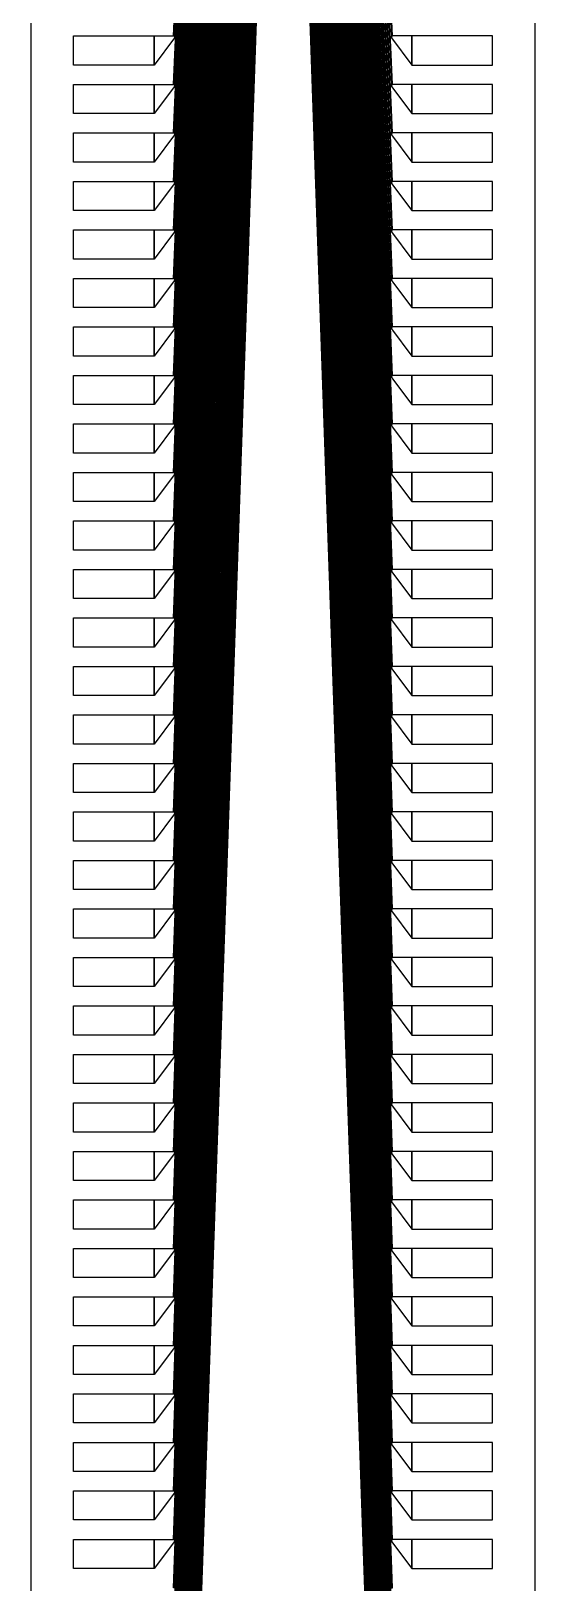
# Model space of a CAD drawing. Header units: inches. Extents: x 115980 to 170179, y 57000 to 74333.
# Drawn here: x 136014 to 137071, y 58837 to 62088 of the extents above; entities that cross this region are included whole.
import ezdxf

# ---------------------------------------------------------------- set-up
doc = ezdxf.new("R2010")
doc.units = ezdxf.units.IN
doc.header["$MEASUREMENT"] = 0
for name, color, linetype in [('metal', 221, 'Continuous'), ('nitride window', 40, 'Continuous'), ('profile', 140, 'Continuous')]:
    doc.layers.add(name, color=color, linetype=linetype)

msp = doc.modelspace()

# ---------------------------------------------------------------- linework, layer by layer
at = {"layer": 'metal'}
for points in [[(136405.9, 63691.7), (136407.5, 63691.7), (136315.2, 61468.3), (136313, 61468.3)], [(136315.2, 61569.9), (136313, 61569.9), (136402.7, 63691.7), (136404.3, 63691.7)], [(136399.5, 63691.7), (136401.1, 63691.7), (136315.2, 61671.5), (136313, 61671.5)], [(136315.2, 61773.1), (136313, 61773.1), (136396.3, 63691.7), (136397.9, 63691.7)], [(136315.2, 61874.7), (136313, 61874.7), (136393.1, 63691.7), (136394.7, 63691.7)], [(136389.9, 63691.7), (136391.5, 63691.7), (136315.2, 61976.4), (136313, 61976.4)], [(136409.1, 63691.7), (136410.7, 63691.7), (136315.2, 61366.7), (136313, 61366.7)], [(136412.3, 63691.7), (136413.9, 63691.7), (136315.2, 61265.1), (136313, 61265.1)], [(136437.9, 63691.7), (136439.5, 63691.7), (136315.2, 60452.3), (136313, 60452.3)], [(136434.7, 63691.7), (136436.3, 63691.7), (136315.2, 60553.9), (136313, 60553.9)], [(136415.5, 63691.7), (136417.1, 63691.7), (136315.2, 61163.5), (136313, 61163.5)], [(136315.2, 61061.9), (136313, 61061.9), (136418.7, 63691.7), (136420.3, 63691.7)], [(136315.2, 60960.3), (136313, 60960.3), (136421.9, 63691.7), (136423.5, 63691.7)], [(136425.1, 63691.7), (136426.7, 63691.7), (136315.2, 60858.7), (136313, 60858.7)], [(136315.2, 60757.1), (136313, 60757.1), (136428.3, 63691.7), (136429.9, 63691.7)], [(136431.5, 63691.7), (136433.1, 63691.7), (136315.2, 60655.5), (136313, 60655.5)], [(136386.7, 63691.7), (136388.3, 63691.7), (136315.2, 62078), (136313, 62078)], [(136508.3, 63691.7), (136509.9, 63691.7), (136315.2, 58217), (136313, 58217)], [(136315.2, 58318.6), (136313, 58318.6), (136505.1, 63691.7), (136506.7, 63691.7)], [(136501.9, 63691.7), (136503.5, 63691.7), (136315.2, 58420.2), (136313, 58420.2)], [(136315.2, 58521.8), (136313, 58521.8), (136498.7, 63691.7), (136500.3, 63691.7)], [(136315.2, 58623.4), (136313, 58623.4), (136495.5, 63691.7), (136497.1, 63691.7)], [(136492.3, 63691.7), (136493.9, 63691.7), (136315.2, 58725), (136313, 58725)], [(136511.5, 63691.7), (136513.1, 63691.7), (136315.2, 58115.4), (136313, 58115.4)], [(136514.7, 63691.7), (136516.3, 63691.7), (136315.2, 58013.8), (136313, 58013.8)], [(136540.3, 63691.7), (136541.9, 63691.7), (136315.2, 57201), (136313, 57201)], [(136537.1, 63691.7), (136538.7, 63691.7), (136315.2, 57302.6), (136313, 57302.6)], [(136517.9, 63691.7), (136519.5, 63691.7), (136315.2, 57912.2), (136313, 57912.2)], [(136315.2, 57810.6), (136313, 57810.6), (136521.1, 63691.7), (136522.7, 63691.7)], [(136315.2, 57709), (136313, 57709), (136524.3, 63691.7), (136525.9, 63691.7)], [(136527.5, 63691.7), (136529.1, 63691.7), (136315.2, 57607.4), (136313, 57607.4)], [(136315.2, 57505.8), (136313, 57505.8), (136530.7, 63691.7), (136532.3, 63691.7)], [(136533.9, 63691.7), (136535.5, 63691.7), (136315.2, 57404.2), (136313, 57404.2)], [(136482.7, 63691.7), (136484.3, 63691.7), (136315.2, 59029.8), (136313, 59029.8)], [(136315.2, 59131.4), (136313, 59131.4), (136479.5, 63691.7), (136481.1, 63691.7)], [(136476.3, 63691.7), (136477.9, 63691.7), (136315.2, 59233), (136313, 59233)], [(136315.2, 59334.6), (136313, 59334.6), (136473.1, 63691.7), (136474.7, 63691.7)], [(136315.2, 59436.3), (136313, 59436.3), (136469.9, 63691.7), (136471.5, 63691.7)], [(136466.7, 63691.7), (136468.3, 63691.7), (136315.2, 59537.9), (136313, 59537.9)], [(136485.9, 63691.7), (136487.5, 63691.7), (136315.2, 58928.2), (136313, 58928.2)], [(136489.1, 63691.7), (136490.7, 63691.7), (136315.2, 58826.6), (136313, 58826.6)], [(136463.5, 63691.7), (136465.1, 63691.7), (136315.2, 59639.5), (136313, 59639.5)], [(136460.3, 63691.7), (136461.9, 63691.7), (136315.2, 59741.1), (136313, 59741.1)], [(136441.1, 63691.7), (136442.7, 63691.7), (136315.2, 60350.7), (136313, 60350.7)], [(136315.2, 60249.1), (136313, 60249.1), (136444.3, 63691.7), (136445.9, 63691.7)], [(136315.2, 60147.5), (136313, 60147.5), (136447.5, 63691.7), (136449.1, 63691.7)], [(136450.7, 63691.7), (136452.3, 63691.7), (136315.2, 60045.9), (136313, 60045.9)], [(136315.2, 59944.3), (136313, 59944.3), (136453.9, 63691.7), (136455.5, 63691.7)], [(136457.1, 63691.7), (136458.7, 63691.7), (136315.2, 59842.7), (136313, 59842.7)], [(136545.1, 63691.7), (136543.5, 63691.7), (136770.2, 57201), (136772.4, 57201)], [(136548.3, 63691.7), (136546.7, 63691.7), (136770.2, 57302.6), (136772.4, 57302.6)], [(136551.5, 63691.7), (136549.9, 63691.7), (136770.2, 57404.2), (136772.4, 57404.2)], [(136770.2, 57505.8), (136772.4, 57505.8), (136554.7, 63691.7), (136553.1, 63691.7)], [(136557.9, 63691.7), (136556.3, 63691.7), (136770.2, 57607.4), (136772.4, 57607.4)], [(136770.2, 57709), (136772.4, 57709), (136561.1, 63691.7), (136559.5, 63691.7)], [(136770.2, 57810.6), (136772.4, 57810.6), (136564.3, 63691.7), (136562.7, 63691.7)], [(136567.5, 63691.7), (136565.9, 63691.7), (136770.2, 57912.2), (136772.4, 57912.2)], [(136570.7, 63691.7), (136569.1, 63691.7), (136770.2, 58013.8), (136772.4, 58013.8)], [(136573.9, 63691.7), (136572.3, 63691.7), (136770.2, 58115.4), (136772.4, 58115.4)], [(136577.1, 63691.7), (136575.5, 63691.7), (136770.2, 58217), (136772.4, 58217)], [(136770.2, 58318.6), (136772.4, 58318.6), (136580.3, 63691.7), (136578.7, 63691.7)], [(136583.5, 63691.7), (136581.9, 63691.7), (136770.2, 58420.2), (136772.4, 58420.2)], [(136770.2, 58521.8), (136772.4, 58521.8), (136586.7, 63691.7), (136585.1, 63691.7)], [(136770.2, 58623.4), (136772.4, 58623.4), (136589.9, 63691.7), (136588.3, 63691.7)], [(136593.1, 63691.7), (136591.5, 63691.7), (136770.2, 58725), (136772.4, 58725)], [(136596.3, 63691.7), (136594.7, 63691.7), (136770.2, 58826.6), (136772.4, 58826.6)], [(136599.5, 63691.7), (136597.9, 63691.7), (136770.2, 58928.2), (136772.4, 58928.2)], [(136602.7, 63691.7), (136601.1, 63691.7), (136770.2, 59029.8), (136772.4, 59029.8)], [(136770.2, 59131.4), (136772.4, 59131.4), (136605.9, 63691.7), (136604.3, 63691.7)], [(136609.1, 63691.7), (136607.5, 63691.7), (136770.2, 59233), (136772.4, 59233)], [(136770.2, 59334.6), (136772.4, 59334.6), (136612.3, 63691.7), (136610.7, 63691.7)], [(136770.2, 59436.3), (136772.4, 59436.3), (136615.5, 63691.7), (136613.9, 63691.7)], [(136618.7, 63691.7), (136617.1, 63691.7), (136770.2, 59537.9), (136772.4, 59537.9)], [(136621.9, 63691.7), (136620.3, 63691.7), (136770.2, 59639.5), (136772.4, 59639.5)], [(136625.1, 63691.7), (136623.5, 63691.7), (136770.2, 59741.1), (136772.4, 59741.1)], [(136628.3, 63691.7), (136626.7, 63691.7), (136770.2, 59842.7), (136772.4, 59842.7)], [(136770.2, 59944.3), (136772.4, 59944.3), (136631.5, 63691.7), (136629.9, 63691.7)], [(136634.7, 63691.7), (136633.1, 63691.7), (136770.2, 60045.9), (136772.4, 60045.9)], [(136770.2, 60147.5), (136772.4, 60147.5), (136637.9, 63691.7), (136636.3, 63691.7)], [(136770.2, 60249.1), (136772.4, 60249.1), (136641.1, 63691.7), (136639.5, 63691.7)], [(136644.3, 63691.7), (136642.7, 63691.7), (136770.2, 60350.7), (136772.4, 60350.7)], [(136647.5, 63691.7), (136645.9, 63691.7), (136770.2, 60452.3), (136772.4, 60452.3)], [(136650.7, 63691.7), (136649.1, 63691.7), (136770.2, 60553.9), (136772.4, 60553.9)], [(136653.9, 63691.7), (136652.3, 63691.7), (136770.2, 60655.5), (136772.4, 60655.5)], [(136770.2, 60757.1), (136772.4, 60757.1), (136657.1, 63691.7), (136655.5, 63691.7)], [(136660.3, 63691.7), (136658.7, 63691.7), (136770.2, 60858.7), (136772.4, 60858.7)], [(136770.2, 60960.3), (136772.4, 60960.3), (136663.5, 63691.7), (136661.9, 63691.7)], [(136770.2, 61061.9), (136772.4, 61061.9), (136666.7, 63691.7), (136665.1, 63691.7)], [(136669.9, 63691.7), (136668.3, 63691.7), (136770.2, 61163.5), (136772.4, 61163.5)], [(136673.1, 63691.7), (136671.5, 63691.7), (136770.2, 61265.1), (136772.4, 61265.1)], [(136676.3, 63691.7), (136674.7, 63691.7), (136770.2, 61366.7), (136772.4, 61366.7)], [(136679.5, 63691.7), (136677.9, 63691.7), (136770.2, 61468.3), (136772.4, 61468.3)], [(136770.2, 61569.9), (136772.4, 61569.9), (136682.7, 63691.7), (136681.1, 63691.7)], [(136685.9, 63691.7), (136684.3, 63691.7), (136770.2, 61671.5), (136772.4, 61671.5)], [(136770.2, 61773.1), (136772.4, 61773.1), (136689.1, 63691.7), (136687.5, 63691.7)], [(136770.2, 61874.7), (136772.4, 61874.7), (136692.3, 63691.7), (136690.7, 63691.7)], [(136695.5, 63691.7), (136693.9, 63691.7), (136770.2, 61976.4), (136772.4, 61976.4)], [(136698.7, 63691.7), (136697.1, 63691.7), (136770.2, 62078), (136772.4, 62078)], [(136103.5, 62078), (136272.8, 62078), (136272.8, 62017), (136103.5, 62017)], [(136272.8, 62017), (136272.8, 62078), (136315.2, 62078), (136315.2, 62073.7), (136272.8, 62017)], [(136812.6, 62017), (136812.6, 62078), (136770.2, 62078), (136770.2, 62073.7), (136812.6, 62017)], [(136981.9, 62078), (136812.6, 62078), (136812.6, 62017), (136981.9, 62017)], [(136103.5, 61976.4), (136272.8, 61976.4), (136272.8, 61915.4), (136103.5, 61915.4)], [(136272.8, 61915.4), (136272.8, 61976.4), (136315.2, 61976.4), (136315.2, 61972.1), (136272.8, 61915.4)], [(136812.6, 61915.4), (136812.6, 61976.4), (136770.2, 61976.4), (136770.2, 61972.1), (136812.6, 61915.4)], [(136981.9, 61976.4), (136812.6, 61976.4), (136812.6, 61915.4), (136981.9, 61915.4)], [(136103.5, 61874.7), (136272.8, 61874.7), (136272.8, 61813.8), (136103.5, 61813.8)], [(136272.8, 61813.8), (136272.8, 61874.7), (136315.2, 61874.7), (136315.2, 61870.5), (136272.8, 61813.8)], [(136812.6, 61813.8), (136812.6, 61874.7), (136770.2, 61874.7), (136770.2, 61870.5), (136812.6, 61813.8)], [(136981.9, 61874.7), (136812.6, 61874.7), (136812.6, 61813.8), (136981.9, 61813.8)], [(136103.5, 61773.1), (136272.8, 61773.1), (136272.8, 61712.2), (136103.5, 61712.2)], [(136272.8, 61712.2), (136272.8, 61773.1), (136315.2, 61773.1), (136315.2, 61768.9), (136272.8, 61712.2)], [(136812.6, 61712.2), (136812.6, 61773.1), (136770.2, 61773.1), (136770.2, 61768.9), (136812.6, 61712.2)], [(136981.9, 61773.1), (136812.6, 61773.1), (136812.6, 61712.2), (136981.9, 61712.2)], [(136103.5, 61671.5), (136272.8, 61671.5), (136272.8, 61610.6), (136103.5, 61610.6)], [(136272.8, 61610.6), (136272.8, 61671.5), (136315.2, 61671.5), (136315.2, 61667.3), (136272.8, 61610.6)], [(136812.6, 61610.6), (136812.6, 61671.5), (136770.2, 61671.5), (136770.2, 61667.3), (136812.6, 61610.6)], [(136981.9, 61671.5), (136812.6, 61671.5), (136812.6, 61610.6), (136981.9, 61610.6)], [(136103.5, 61569.9), (136272.8, 61569.9), (136272.8, 61509), (136103.5, 61509)], [(136272.8, 61509), (136272.8, 61569.9), (136315.2, 61569.9), (136315.2, 61565.7), (136272.8, 61509)], [(136812.6, 61509), (136812.6, 61569.9), (136770.2, 61569.9), (136770.2, 61565.7), (136812.6, 61509)], [(136981.9, 61569.9), (136812.6, 61569.9), (136812.6, 61509), (136981.9, 61509)], [(136103.5, 61468.3), (136272.8, 61468.3), (136272.8, 61407.4), (136103.5, 61407.4)], [(136272.8, 61407.4), (136272.8, 61468.3), (136315.2, 61468.3), (136315.2, 61464.1), (136272.8, 61407.4)], [(136812.6, 61407.4), (136812.6, 61468.3), (136770.2, 61468.3), (136770.2, 61464.1), (136812.6, 61407.4)], [(136981.9, 61468.3), (136812.6, 61468.3), (136812.6, 61407.4), (136981.9, 61407.4)], [(136103.5, 61366.7), (136272.8, 61366.7), (136272.8, 61305.8), (136103.5, 61305.8)], [(136272.8, 61305.8), (136272.8, 61366.7), (136315.2, 61366.7), (136315.2, 61362.5), (136272.8, 61305.8)], [(136812.6, 61305.8), (136812.6, 61366.7), (136770.2, 61366.7), (136770.2, 61362.5), (136812.6, 61305.8)], [(136981.9, 61366.7), (136812.6, 61366.7), (136812.6, 61305.8), (136981.9, 61305.8)], [(136103.5, 61265.1), (136272.8, 61265.1), (136272.8, 61204.2), (136103.5, 61204.2)], [(136272.8, 61204.2), (136272.8, 61265.1), (136315.2, 61265.1), (136315.2, 61260.9), (136272.8, 61204.2)], [(136812.6, 61204.2), (136812.6, 61265.1), (136770.2, 61265.1), (136770.2, 61260.9), (136812.6, 61204.2)], [(136981.9, 61265.1), (136812.6, 61265.1), (136812.6, 61204.2), (136981.9, 61204.2)], [(136103.5, 61163.5), (136272.8, 61163.5), (136272.8, 61102.6), (136103.5, 61102.6)], [(136272.8, 61102.6), (136272.8, 61163.5), (136315.2, 61163.5), (136315.2, 61159.3), (136272.8, 61102.6)], [(136812.6, 61102.6), (136812.6, 61163.5), (136770.2, 61163.5), (136770.2, 61159.3), (136812.6, 61102.6)], [(136981.9, 61163.5), (136812.6, 61163.5), (136812.6, 61102.6), (136981.9, 61102.6)], [(136103.5, 61061.9), (136272.8, 61061.9), (136272.8, 61001), (136103.5, 61001)], [(136272.8, 61001), (136272.8, 61061.9), (136315.2, 61061.9), (136315.2, 61057.7), (136272.8, 61001)], [(136812.6, 61001), (136812.6, 61061.9), (136770.2, 61061.9), (136770.2, 61057.7), (136812.6, 61001)], [(136981.9, 61061.9), (136812.6, 61061.9), (136812.6, 61001), (136981.9, 61001)], [(136103.5, 60960.3), (136272.8, 60960.3), (136272.8, 60899.3), (136103.5, 60899.3)], [(136272.8, 60899.3), (136272.8, 60960.3), (136315.2, 60960.3), (136315.2, 60956.1), (136272.8, 60899.3)], [(136812.6, 60899.3), (136812.6, 60960.3), (136770.2, 60960.3), (136770.2, 60956.1), (136812.6, 60899.3)], [(136981.9, 60960.3), (136812.6, 60960.3), (136812.6, 60899.3), (136981.9, 60899.3)], [(136103.5, 60858.7), (136272.8, 60858.7), (136272.8, 60797.7), (136103.5, 60797.7)], [(136272.8, 60797.7), (136272.8, 60858.7), (136315.2, 60858.7), (136315.2, 60854.5), (136272.8, 60797.7)], [(136812.6, 60797.7), (136812.6, 60858.7), (136770.2, 60858.7), (136770.2, 60854.5), (136812.6, 60797.7)], [(136981.9, 60858.7), (136812.6, 60858.7), (136812.6, 60797.7), (136981.9, 60797.7)], [(136103.5, 60757.1), (136272.8, 60757.1), (136272.8, 60696.1), (136103.5, 60696.1)], [(136272.8, 60696.1), (136272.8, 60757.1), (136315.2, 60757.1), (136315.2, 60752.9), (136272.8, 60696.1)], [(136812.6, 60696.1), (136812.6, 60757.1), (136770.2, 60757.1), (136770.2, 60752.9), (136812.6, 60696.1)], [(136981.9, 60757.1), (136812.6, 60757.1), (136812.6, 60696.1), (136981.9, 60696.1)], [(136103.5, 60655.5), (136272.8, 60655.5), (136272.8, 60594.5), (136103.5, 60594.5)], [(136272.8, 60594.5), (136272.8, 60655.5), (136315.2, 60655.5), (136315.2, 60651.3), (136272.8, 60594.5)], [(136812.6, 60594.5), (136812.6, 60655.5), (136770.2, 60655.5), (136770.2, 60651.3), (136812.6, 60594.5)], [(136981.9, 60655.5), (136812.6, 60655.5), (136812.6, 60594.5), (136981.9, 60594.5)], [(136103.5, 60553.9), (136272.8, 60553.9), (136272.8, 60492.9), (136103.5, 60492.9)], [(136272.8, 60492.9), (136272.8, 60553.9), (136315.2, 60553.9), (136315.2, 60549.7), (136272.8, 60492.9)], [(136812.6, 60492.9), (136812.6, 60553.9), (136770.2, 60553.9), (136770.2, 60549.7), (136812.6, 60492.9)], [(136981.9, 60553.9), (136812.6, 60553.9), (136812.6, 60492.9), (136981.9, 60492.9)], [(136103.5, 60452.3), (136272.8, 60452.3), (136272.8, 60391.3), (136103.5, 60391.3)], [(136272.8, 60391.3), (136272.8, 60452.3), (136315.2, 60452.3), (136315.2, 60448.1), (136272.8, 60391.3)], [(136812.6, 60391.3), (136812.6, 60452.3), (136770.2, 60452.3), (136770.2, 60448.1), (136812.6, 60391.3)], [(136981.9, 60452.3), (136812.6, 60452.3), (136812.6, 60391.3), (136981.9, 60391.3)], [(136103.5, 60350.7), (136272.8, 60350.7), (136272.8, 60289.7), (136103.5, 60289.7)], [(136272.8, 60289.7), (136272.8, 60350.7), (136315.2, 60350.7), (136315.2, 60346.5), (136272.8, 60289.7)], [(136812.6, 60289.7), (136812.6, 60350.7), (136770.2, 60350.7), (136770.2, 60346.5), (136812.6, 60289.7)], [(136981.9, 60350.7), (136812.6, 60350.7), (136812.6, 60289.7), (136981.9, 60289.7)], [(136103.5, 60249.1), (136272.8, 60249.1), (136272.8, 60188.1), (136103.5, 60188.1)], [(136272.8, 60188.1), (136272.8, 60249.1), (136315.2, 60249.1), (136315.2, 60244.8), (136272.8, 60188.1)], [(136812.6, 60188.1), (136812.6, 60249.1), (136770.2, 60249.1), (136770.2, 60244.8), (136812.6, 60188.1)], [(136981.9, 60249.1), (136812.6, 60249.1), (136812.6, 60188.1), (136981.9, 60188.1)], [(136103.5, 60147.5), (136272.8, 60147.5), (136272.8, 60086.5), (136103.5, 60086.5)], [(136272.8, 60086.5), (136272.8, 60147.5), (136315.2, 60147.5), (136315.2, 60143.2), (136272.8, 60086.5)], [(136812.6, 60086.5), (136812.6, 60147.5), (136770.2, 60147.5), (136770.2, 60143.2), (136812.6, 60086.5)], [(136981.9, 60147.5), (136812.6, 60147.5), (136812.6, 60086.5), (136981.9, 60086.5)], [(136103.5, 60045.9), (136272.8, 60045.9), (136272.8, 59984.9), (136103.5, 59984.9)], [(136272.8, 59984.9), (136272.8, 60045.9), (136315.2, 60045.9), (136315.2, 60041.6), (136272.8, 59984.9)], [(136812.6, 59984.9), (136812.6, 60045.9), (136770.2, 60045.9), (136770.2, 60041.6), (136812.6, 59984.9)], [(136981.9, 60045.9), (136812.6, 60045.9), (136812.6, 59984.9), (136981.9, 59984.9)], [(136103.5, 59944.3), (136272.8, 59944.3), (136272.8, 59883.3), (136103.5, 59883.3)], [(136272.8, 59883.3), (136272.8, 59944.3), (136315.2, 59944.3), (136315.2, 59940), (136272.8, 59883.3)], [(136812.6, 59883.3), (136812.6, 59944.3), (136770.2, 59944.3), (136770.2, 59940), (136812.6, 59883.3)], [(136981.9, 59944.3), (136812.6, 59944.3), (136812.6, 59883.3), (136981.9, 59883.3)], [(136103.5, 59842.7), (136272.8, 59842.7), (136272.8, 59781.7), (136103.5, 59781.7)], [(136272.8, 59781.7), (136272.8, 59842.7), (136315.2, 59842.7), (136315.2, 59838.4), (136272.8, 59781.7)], [(136812.6, 59781.7), (136812.6, 59842.7), (136770.2, 59842.7), (136770.2, 59838.4), (136812.6, 59781.7)], [(136981.9, 59842.7), (136812.6, 59842.7), (136812.6, 59781.7), (136981.9, 59781.7)], [(136103.5, 59741.1), (136272.8, 59741.1), (136272.8, 59680.1), (136103.5, 59680.1)], [(136272.8, 59680.1), (136272.8, 59741.1), (136315.2, 59741.1), (136315.2, 59736.8), (136272.8, 59680.1)], [(136812.6, 59680.1), (136812.6, 59741.1), (136770.2, 59741.1), (136770.2, 59736.8), (136812.6, 59680.1)], [(136981.9, 59741.1), (136812.6, 59741.1), (136812.6, 59680.1), (136981.9, 59680.1)], [(136103.5, 59639.5), (136272.8, 59639.5), (136272.8, 59578.5), (136103.5, 59578.5)], [(136272.8, 59578.5), (136272.8, 59639.5), (136315.2, 59639.5), (136315.2, 59635.2), (136272.8, 59578.5)], [(136812.6, 59578.5), (136812.6, 59639.5), (136770.2, 59639.5), (136770.2, 59635.2), (136812.6, 59578.5)], [(136981.9, 59639.5), (136812.6, 59639.5), (136812.6, 59578.5), (136981.9, 59578.5)], [(136103.5, 59537.9), (136272.8, 59537.9), (136272.8, 59476.9), (136103.5, 59476.9)], [(136272.8, 59476.9), (136272.8, 59537.9), (136315.2, 59537.9), (136315.2, 59533.6), (136272.8, 59476.9)], [(136812.6, 59476.9), (136812.6, 59537.9), (136770.2, 59537.9), (136770.2, 59533.6), (136812.6, 59476.9)], [(136981.9, 59537.9), (136812.6, 59537.9), (136812.6, 59476.9), (136981.9, 59476.9)], [(136103.5, 59436.3), (136272.8, 59436.3), (136272.8, 59375.3), (136103.5, 59375.3)], [(136272.8, 59375.3), (136272.8, 59436.3), (136315.2, 59436.3), (136315.2, 59432), (136272.8, 59375.3)], [(136812.6, 59375.3), (136812.6, 59436.3), (136770.2, 59436.3), (136770.2, 59432), (136812.6, 59375.3)], [(136981.9, 59436.3), (136812.6, 59436.3), (136812.6, 59375.3), (136981.9, 59375.3)], [(136103.5, 59334.6), (136272.8, 59334.6), (136272.8, 59273.7), (136103.5, 59273.7)], [(136272.8, 59273.7), (136272.8, 59334.6), (136315.2, 59334.6), (136315.2, 59330.4), (136272.8, 59273.7)], [(136812.6, 59273.7), (136812.6, 59334.6), (136770.2, 59334.6), (136770.2, 59330.4), (136812.6, 59273.7)], [(136981.9, 59334.6), (136812.6, 59334.6), (136812.6, 59273.7), (136981.9, 59273.7)], [(136103.5, 59233), (136272.8, 59233), (136272.8, 59172.1), (136103.5, 59172.1)], [(136272.8, 59172.1), (136272.8, 59233), (136315.2, 59233), (136315.2, 59228.8), (136272.8, 59172.1)], [(136812.6, 59172.1), (136812.6, 59233), (136770.2, 59233), (136770.2, 59228.8), (136812.6, 59172.1)], [(136981.9, 59233), (136812.6, 59233), (136812.6, 59172.1), (136981.9, 59172.1)], [(136103.5, 59131.4), (136272.8, 59131.4), (136272.8, 59070.5), (136103.5, 59070.5)], [(136272.8, 59070.5), (136272.8, 59131.4), (136315.2, 59131.4), (136315.2, 59127.2), (136272.8, 59070.5)], [(136812.6, 59070.5), (136812.6, 59131.4), (136770.2, 59131.4), (136770.2, 59127.2), (136812.6, 59070.5)], [(136981.9, 59131.4), (136812.6, 59131.4), (136812.6, 59070.5), (136981.9, 59070.5)], [(136103.5, 59029.8), (136272.8, 59029.8), (136272.8, 58968.9), (136103.5, 58968.9)], [(136272.8, 58968.9), (136272.8, 59029.8), (136315.2, 59029.8), (136315.2, 59025.6), (136272.8, 58968.9)], [(136812.6, 58968.9), (136812.6, 59029.8), (136770.2, 59029.8), (136770.2, 59025.6), (136812.6, 58968.9)], [(136981.9, 59029.8), (136812.6, 59029.8), (136812.6, 58968.9), (136981.9, 58968.9)], [(136103.5, 58928.2), (136272.8, 58928.2), (136272.8, 58867.3), (136103.5, 58867.3)], [(136272.8, 58867.3), (136272.8, 58928.2), (136315.2, 58928.2), (136315.2, 58924), (136272.8, 58867.3)], [(136812.6, 58867.3), (136812.6, 58928.2), (136770.2, 58928.2), (136770.2, 58924), (136812.6, 58867.3)], [(136981.9, 58928.2), (136812.6, 58928.2), (136812.6, 58867.3), (136981.9, 58867.3)]]:
    msp.add_lwpolyline(points, close=True, dxfattribs=at)
at = {"layer": 'nitride window'}
for points in [[(136103.5, 62078), (136272.8, 62078), (136272.8, 62017), (136103.5, 62017)], [(136981.9, 62078), (136812.6, 62078), (136812.6, 62017), (136981.9, 62017)], [(136103.5, 61976.4), (136272.8, 61976.4), (136272.8, 61915.4), (136103.5, 61915.4)], [(136981.9, 61976.4), (136812.6, 61976.4), (136812.6, 61915.4), (136981.9, 61915.4)], [(136103.5, 61874.7), (136272.8, 61874.7), (136272.8, 61813.8), (136103.5, 61813.8)], [(136981.9, 61874.7), (136812.6, 61874.7), (136812.6, 61813.8), (136981.9, 61813.8)], [(136103.5, 61773.1), (136272.8, 61773.1), (136272.8, 61712.2), (136103.5, 61712.2)], [(136981.9, 61773.1), (136812.6, 61773.1), (136812.6, 61712.2), (136981.9, 61712.2)], [(136103.5, 61671.5), (136272.8, 61671.5), (136272.8, 61610.6), (136103.5, 61610.6)], [(136981.9, 61671.5), (136812.6, 61671.5), (136812.6, 61610.6), (136981.9, 61610.6)], [(136103.5, 61569.9), (136272.8, 61569.9), (136272.8, 61509), (136103.5, 61509)], [(136981.9, 61569.9), (136812.6, 61569.9), (136812.6, 61509), (136981.9, 61509)], [(136103.5, 61468.3), (136272.8, 61468.3), (136272.8, 61407.4), (136103.5, 61407.4)], [(136981.9, 61468.3), (136812.6, 61468.3), (136812.6, 61407.4), (136981.9, 61407.4)], [(136103.5, 61366.7), (136272.8, 61366.7), (136272.8, 61305.8), (136103.5, 61305.8)], [(136981.9, 61366.7), (136812.6, 61366.7), (136812.6, 61305.8), (136981.9, 61305.8)], [(136103.5, 61265.1), (136272.8, 61265.1), (136272.8, 61204.2), (136103.5, 61204.2)], [(136981.9, 61265.1), (136812.6, 61265.1), (136812.6, 61204.2), (136981.9, 61204.2)], [(136103.5, 61163.5), (136272.8, 61163.5), (136272.8, 61102.6), (136103.5, 61102.6)], [(136981.9, 61163.5), (136812.6, 61163.5), (136812.6, 61102.6), (136981.9, 61102.6)], [(136103.5, 61061.9), (136272.8, 61061.9), (136272.8, 61001), (136103.5, 61001)], [(136981.9, 61061.9), (136812.6, 61061.9), (136812.6, 61001), (136981.9, 61001)], [(136103.5, 60960.3), (136272.8, 60960.3), (136272.8, 60899.3), (136103.5, 60899.3)], [(136981.9, 60960.3), (136812.6, 60960.3), (136812.6, 60899.3), (136981.9, 60899.3)], [(136103.5, 60858.7), (136272.8, 60858.7), (136272.8, 60797.7), (136103.5, 60797.7)], [(136981.9, 60858.7), (136812.6, 60858.7), (136812.6, 60797.7), (136981.9, 60797.7)], [(136103.5, 60757.1), (136272.8, 60757.1), (136272.8, 60696.1), (136103.5, 60696.1)], [(136981.9, 60757.1), (136812.6, 60757.1), (136812.6, 60696.1), (136981.9, 60696.1)], [(136103.5, 60655.5), (136272.8, 60655.5), (136272.8, 60594.5), (136103.5, 60594.5)], [(136981.9, 60655.5), (136812.6, 60655.5), (136812.6, 60594.5), (136981.9, 60594.5)], [(136103.5, 60553.9), (136272.8, 60553.9), (136272.8, 60492.9), (136103.5, 60492.9)], [(136981.9, 60553.9), (136812.6, 60553.9), (136812.6, 60492.9), (136981.9, 60492.9)], [(136103.5, 60452.3), (136272.8, 60452.3), (136272.8, 60391.3), (136103.5, 60391.3)], [(136981.9, 60452.3), (136812.6, 60452.3), (136812.6, 60391.3), (136981.9, 60391.3)], [(136103.5, 60350.7), (136272.8, 60350.7), (136272.8, 60289.7), (136103.5, 60289.7)], [(136981.9, 60350.7), (136812.6, 60350.7), (136812.6, 60289.7), (136981.9, 60289.7)], [(136103.5, 60249.1), (136272.8, 60249.1), (136272.8, 60188.1), (136103.5, 60188.1)], [(136981.9, 60249.1), (136812.6, 60249.1), (136812.6, 60188.1), (136981.9, 60188.1)], [(136103.5, 60147.5), (136272.8, 60147.5), (136272.8, 60086.5), (136103.5, 60086.5)], [(136981.9, 60147.5), (136812.6, 60147.5), (136812.6, 60086.5), (136981.9, 60086.5)], [(136103.5, 60045.9), (136272.8, 60045.9), (136272.8, 59984.9), (136103.5, 59984.9)], [(136981.9, 60045.9), (136812.6, 60045.9), (136812.6, 59984.9), (136981.9, 59984.9)], [(136103.5, 59944.3), (136272.8, 59944.3), (136272.8, 59883.3), (136103.5, 59883.3)], [(136981.9, 59944.3), (136812.6, 59944.3), (136812.6, 59883.3), (136981.9, 59883.3)], [(136103.5, 59842.7), (136272.8, 59842.7), (136272.8, 59781.7), (136103.5, 59781.7)], [(136981.9, 59842.7), (136812.6, 59842.7), (136812.6, 59781.7), (136981.9, 59781.7)], [(136103.5, 59741.1), (136272.8, 59741.1), (136272.8, 59680.1), (136103.5, 59680.1)], [(136981.9, 59741.1), (136812.6, 59741.1), (136812.6, 59680.1), (136981.9, 59680.1)], [(136103.5, 59639.5), (136272.8, 59639.5), (136272.8, 59578.5), (136103.5, 59578.5)], [(136981.9, 59639.5), (136812.6, 59639.5), (136812.6, 59578.5), (136981.9, 59578.5)], [(136103.5, 59537.9), (136272.8, 59537.9), (136272.8, 59476.9), (136103.5, 59476.9)], [(136981.9, 59537.9), (136812.6, 59537.9), (136812.6, 59476.9), (136981.9, 59476.9)], [(136103.5, 59436.3), (136272.8, 59436.3), (136272.8, 59375.3), (136103.5, 59375.3)], [(136981.9, 59436.3), (136812.6, 59436.3), (136812.6, 59375.3), (136981.9, 59375.3)], [(136103.5, 59334.6), (136272.8, 59334.6), (136272.8, 59273.7), (136103.5, 59273.7)], [(136981.9, 59334.6), (136812.6, 59334.6), (136812.6, 59273.7), (136981.9, 59273.7)], [(136103.5, 59233), (136272.8, 59233), (136272.8, 59172.1), (136103.5, 59172.1)], [(136981.9, 59233), (136812.6, 59233), (136812.6, 59172.1), (136981.9, 59172.1)], [(136103.5, 59131.4), (136272.8, 59131.4), (136272.8, 59070.5), (136103.5, 59070.5)], [(136981.9, 59131.4), (136812.6, 59131.4), (136812.6, 59070.5), (136981.9, 59070.5)], [(136103.5, 59029.8), (136272.8, 59029.8), (136272.8, 58968.9), (136103.5, 58968.9)], [(136981.9, 59029.8), (136812.6, 59029.8), (136812.6, 58968.9), (136981.9, 58968.9)], [(136103.5, 58928.2), (136272.8, 58928.2), (136272.8, 58867.3), (136103.5, 58867.3)], [(136981.9, 58928.2), (136812.6, 58928.2), (136812.6, 58867.3), (136981.9, 58867.3)]]:
    msp.add_lwpolyline(points, close=True, dxfattribs=at)
at = {"layer": 'profile'}
msp.add_lwpolyline([(136014.4, 63825.2), (136247.7, 64181.4), (136837.7, 64181.4), (137071, 63825.2), (137071, 57140), (137051, 57120), (136034.4, 57120), (136014.4, 57140)], close=True, dxfattribs=at)

doc.saveas('drawing.dxf')
